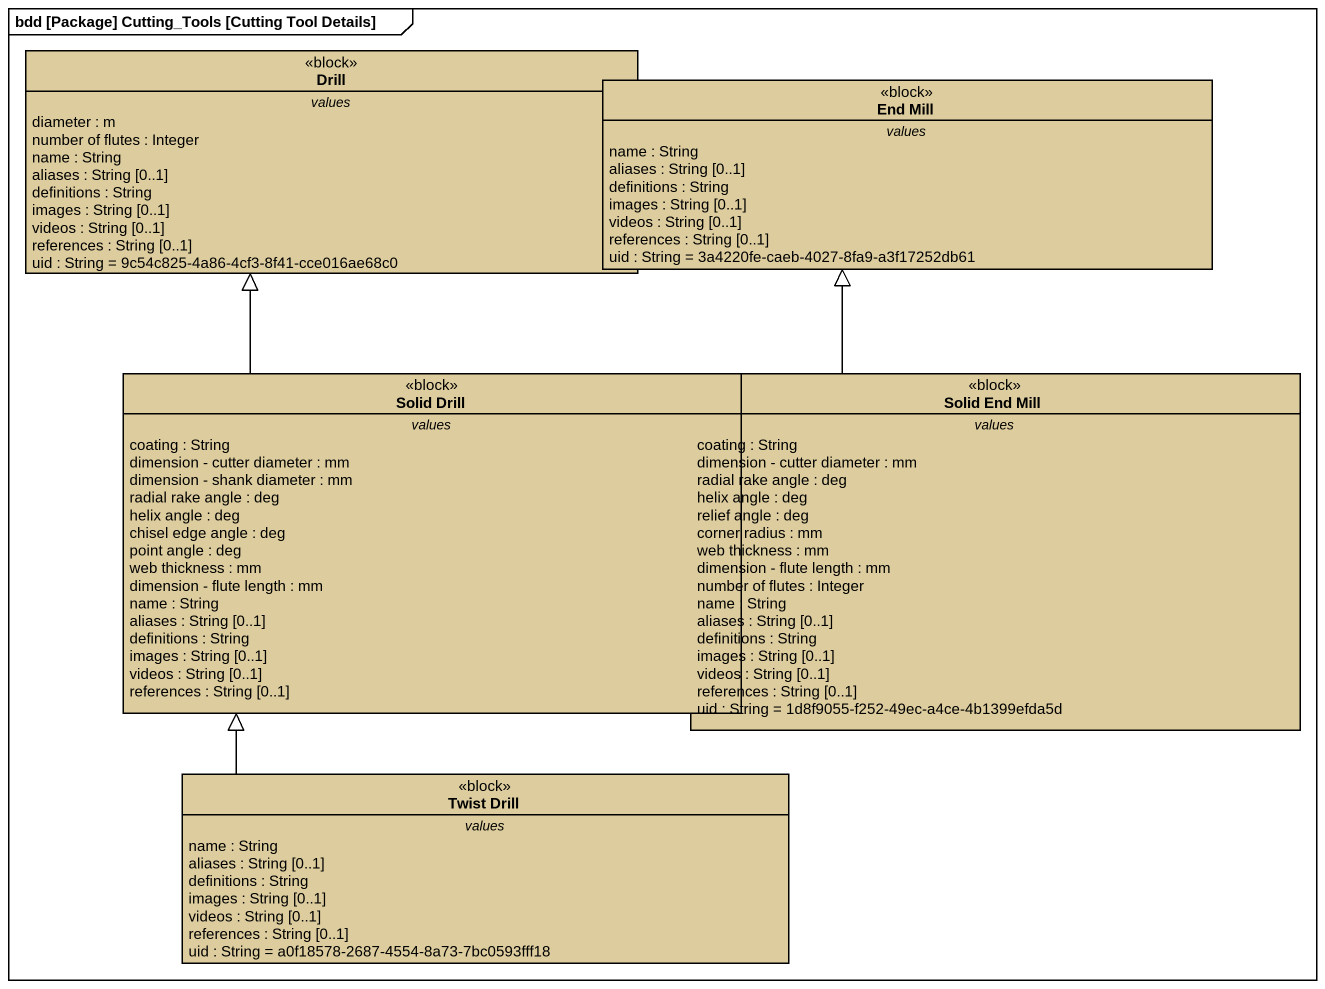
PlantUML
@startuml
mainframe bdd [Package] Cutting_Tools [Cutting Tool Details]
hide circle
hide empty members
class Drill <<block>> #DDCD9E {
  -- values --
  diameter : m
  number of flutes : Integer
  name : String
  aliases : String [0..1]
  definitions : String
  images : String [0..1]
  videos : String [0..1]
  references : String [0..1]
  uid : String = 9c54c825-4a86-4cf3-8f41-cce016ae68c0
}
class "End Mill" as End_Mill <<block>> #DDCD9E {
  -- values --
  name : String
  aliases : String [0..1]
  definitions : String
  images : String [0..1]
  videos : String [0..1]
  references : String [0..1]
  uid : String = 3a4220fe-caeb-4027-8fa9-a3f17252db61
}
class "Solid Drill" as Solid_Drill <<block>> #DDCD9E {
  -- values --
  coating : String
  dimension - cutter diameter : mm
  dimension - shank diameter : mm
  radial rake angle : deg
  helix angle : deg
  chisel edge angle : deg
  point angle : deg
  web thickness : mm
  dimension - flute length : mm
  name : String
  aliases : String [0..1]
  definitions : String
  images : String [0..1]
  videos : String [0..1]
  references : String [0..1]
}
class "Solid End Mill" as Solid_End_Mill <<block>> #DDCD9E {
  -- values --
  coating : String
  dimension - cutter diameter : mm
  radial rake angle : deg
  helix angle : deg
  relief angle : deg
  corner radius : mm
  web thickness : mm
  dimension - flute length : mm
  number of flutes : Integer
  name : String
  aliases : String [0..1]
  definitions : String
  images : String [0..1]
  videos : String [0..1]
  references : String [0..1]
  uid : String = 1d8f9055-f252-49ec-a4ce-4b1399efda5d
}
class "Twist Drill" as Twist_Drill <<block>> #DDCD9E {
  -- values --
  name : String
  aliases : String [0..1]
  definitions : String
  images : String [0..1]
  videos : String [0..1]
  references : String [0..1]
  uid : String = a0f18578-2687-4554-8a73-7bc0593fff18
}
Solid_Drill -up-|> Drill
Solid_End_Mill -up-|> End_Mill
Twist_Drill -up-|> Solid_Drill
@enduml
